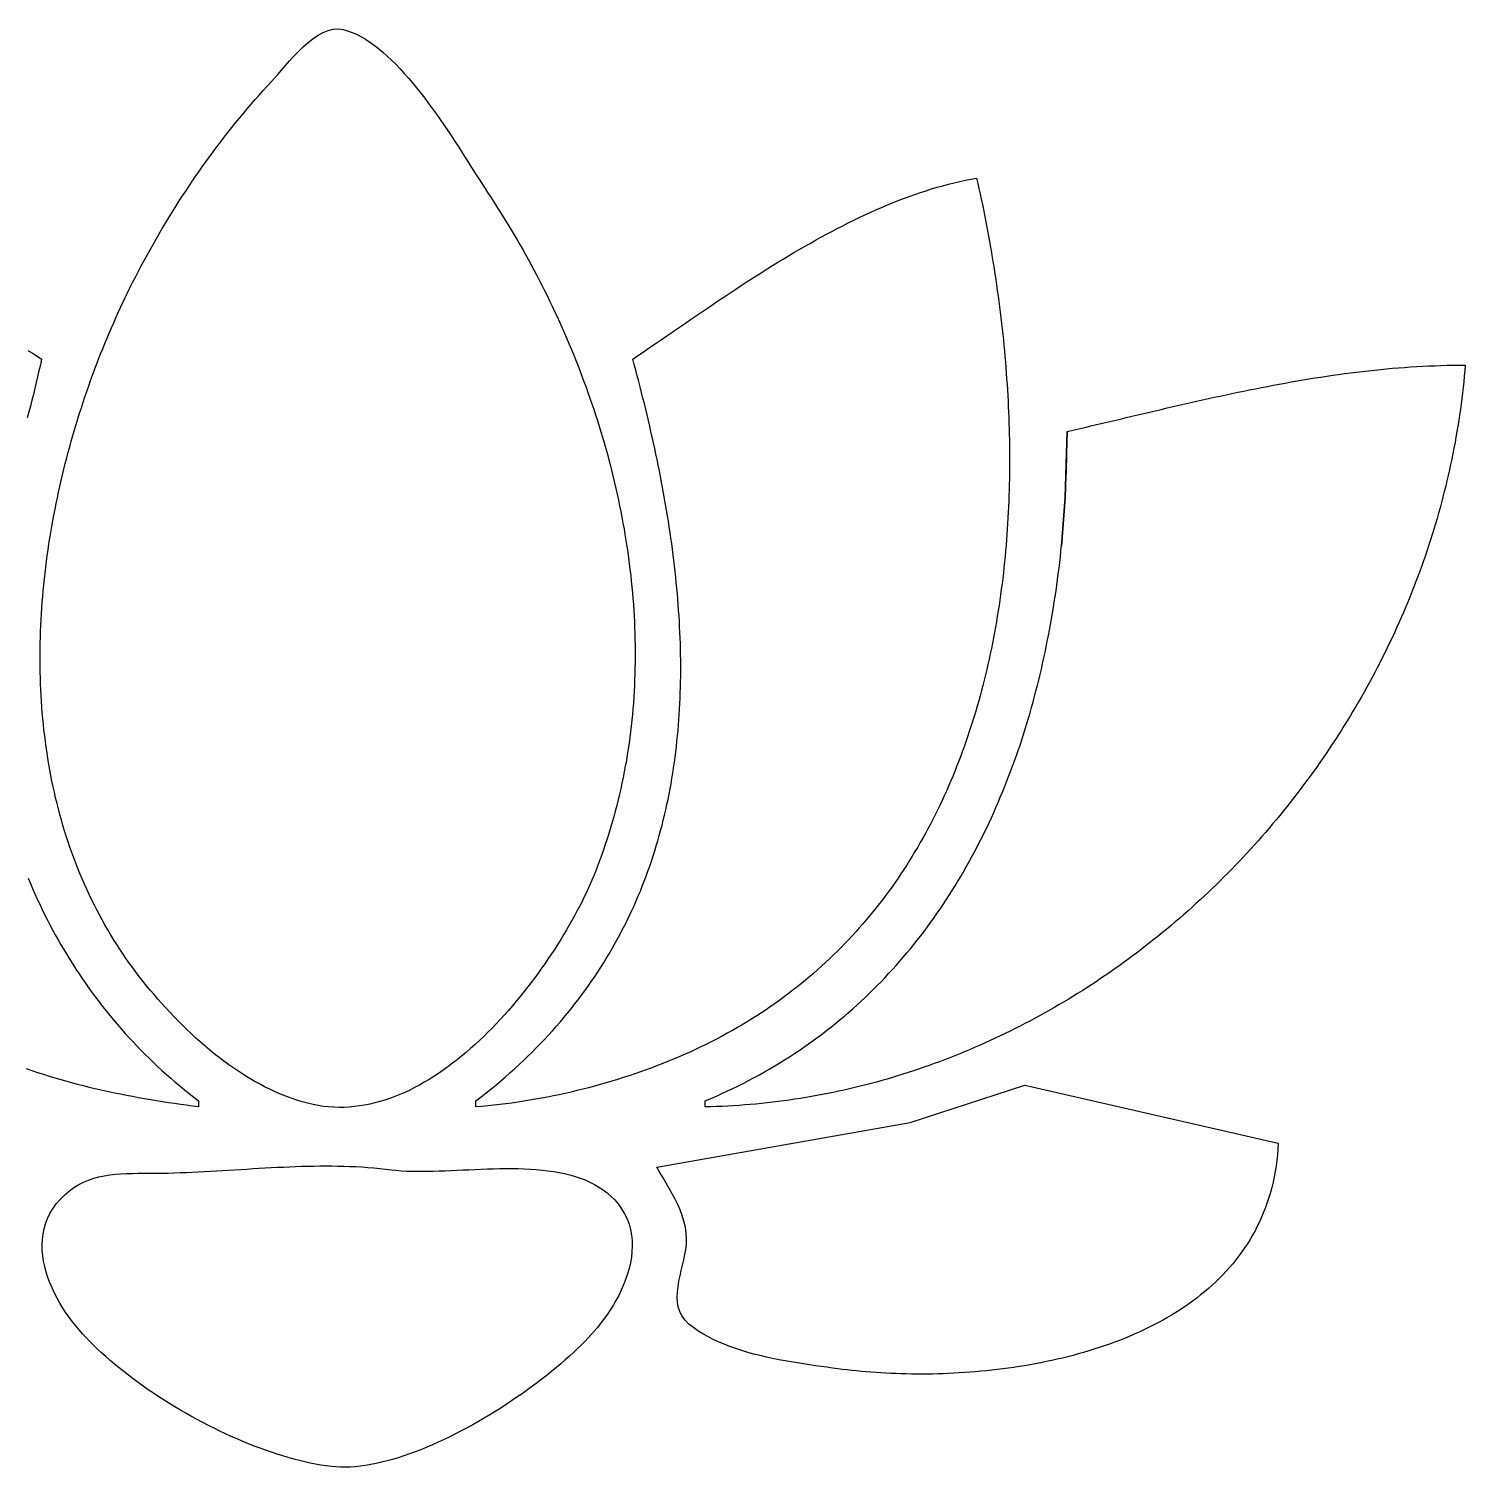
# Model space of a CAD drawing. Header units: millimetres. Extents: x 56222 to 3066687, y -650199 to -121287.
# Drawn here: x 140562.948 to 140567.196, y -185747.189 to -185742.934 of the extents above; entities that cross this region are included whole.
import ezdxf

# ---------------------------------------------------------------- set-up
doc = ezdxf.new("R2010")
doc.units = ezdxf.units.MM
doc.header["$MEASUREMENT"] = 0
doc.layers.add('$TD_AUDIT_GENERATED_(A0BDF17)', color=32, linetype='Continuous', lineweight=30)

msp = doc.modelspace()

# ---------------------------------------------------------------- linework, layer by layer
at = {"layer": '$TD_AUDIT_GENERATED_(A0BDF17)', "linetype": 'Continuous', "lineweight": 25, "ltscale": 2}
for points in [[(140563.6652, -185743.0901), (140563.6742, -185743.0801), (140563.6842, -185743.0686), (140563.695, -185743.056), (140563.7066, -185743.0426), (140563.7189, -185743.0287), (140563.7319, -185743.0147), (140563.7454, -185743.0007), (140563.7593, -185742.9873), (140563.7736, -185742.9747), (140563.7882, -185742.9631), (140563.8031, -185742.9531), (140563.818, -185742.9448), (140563.8331, -185742.9386), (140563.8481, -185742.9348), (140563.863, -185742.9337), (140563.8776, -185742.9357), (140563.8908, -185742.9395), (140563.9039, -185742.9443), (140563.917, -185742.9501), (140563.93, -185742.9568), (140563.9431, -185742.9645), (140563.9561, -185742.9729), (140563.9691, -185742.9822), (140563.982, -185742.9922), (140563.9949, -185743.0029), (140564.0077, -185743.0143), (140564.0204, -185743.0263), (140564.0331, -185743.0389), (140564.0457, -185743.052), (140564.0581, -185743.0656), (140564.0705, -185743.0796), (140564.0827, -185743.094), (140564.0948, -185743.1088), (140564.1068, -185743.1239), (140564.1186, -185743.1392), (140564.1303, -185743.1547), (140564.1418, -185743.1704), (140564.1531, -185743.1862), (140564.1643, -185743.2021), (140564.1753, -185743.218), (140564.1861, -185743.2339), (140564.1967, -185743.2497), (140564.2071, -185743.2654), (140564.2172, -185743.281), (140564.2271, -185743.2964), (140564.2368, -185743.3115), (140564.2463, -185743.3263), (140564.2554, -185743.3408), (140564.2644, -185743.3549), (140564.273, -185743.3686), (140564.2814, -185743.3819), (140564.2894, -185743.3946), (140564.2972, -185743.4067), (140564.3047, -185743.4182), (140564.3119, -185743.4291), (140564.321, -185743.4431), (140564.3302, -185743.4571), (140564.3392, -185743.4712), (140564.3482, -185743.4854), (140564.3571, -185743.4997), (140564.3659, -185743.5141), (140564.3746, -185743.5286), (140564.3833, -185743.5431), (140564.3918, -185743.5577), (140564.4003, -185743.5724), (140564.4087, -185743.5871), (140564.4171, -185743.602), (140564.4253, -185743.6169), (140564.4335, -185743.6319), (140564.4416, -185743.6469), (140564.4495, -185743.662), (140564.4574, -185743.6772), (140564.4653, -185743.6925), (140564.473, -185743.7078), (140564.4806, -185743.7232), (140564.4882, -185743.7386), (140564.4956, -185743.7542), (140564.503, -185743.7697), (140564.5102, -185743.7854), (140564.5174, -185743.8011), (140564.5245, -185743.8168), (140564.5315, -185743.8326), (140564.5384, -185743.8485), (140564.5451, -185743.8644), (140564.5518, -185743.8804), (140564.5584, -185743.8964), (140564.5649, -185743.9125), (140564.5713, -185743.9286), (140564.5776, -185743.9448), (140564.5837, -185743.9611), (140564.5898, -185743.9773), (140564.5958, -185743.9937), (140564.6016, -185744.01), (140564.6074, -185744.0264), (140564.6131, -185744.0429), (140564.6186, -185744.0594), (140564.624, -185744.0759), (140564.6293, -185744.0925), (140564.6345, -185744.1091), (140564.6396, -185744.1257), (140564.6446, -185744.1424), (140564.6495, -185744.1591), (140564.6542, -185744.1759), (140564.6589, -185744.1927), (140564.6634, -185744.2095), (140564.6678, -185744.2263), (140564.6721, -185744.2432), (140564.6762, -185744.2601), (140564.6803, -185744.277), (140564.6842, -185744.294), (140564.688, -185744.311), (140564.6917, -185744.328), (140564.6952, -185744.345), (140564.6987, -185744.362), (140564.702, -185744.3791), (140564.7051, -185744.3962), (140564.7082, -185744.4133), (140564.7111, -185744.4304), (140564.7139, -185744.4475), (140564.7165, -185744.4646), (140564.7191, -185744.4818), (140564.7215, -185744.499), (140564.7237, -185744.5161), (140564.7259, -185744.5333), (140564.7279, -185744.5505), (140564.7297, -185744.5677), (140564.7314, -185744.5849), (140564.733, -185744.6021), (140564.7345, -185744.6193), (140564.7358, -185744.6366), (140564.7369, -185744.6538), (140564.738, -185744.671), (140564.7388, -185744.6882), (140564.7396, -185744.7054), (140564.7402, -185744.7226), (140564.7406, -185744.7399), (140564.7409, -185744.7571), (140564.7411, -185744.7743), (140564.7411, -185744.7914), (140564.741, -185744.8086), (140564.7407, -185744.8258), (140564.7402, -185744.8429), (140564.7396, -185744.8601), (140564.7389, -185744.8772), (140564.738, -185744.8943), (140564.737, -185744.9114), (140564.7358, -185744.9285), (140564.7344, -185744.9456), (140564.7329, -185744.9626), (140564.7312, -185744.9797), (140564.7294, -185744.9967), (140564.7274, -185745.0136), (140564.7253, -185745.0306), (140564.723, -185745.0475), (140564.7205, -185745.0644), (140564.7179, -185745.0813), (140564.7151, -185745.0982), (140564.7121, -185745.115), (140564.709, -185745.1318), (140564.7057, -185745.1486), (140564.7022, -185745.1653), (140564.6986, -185745.182), (140564.6948, -185745.1986), (140564.6909, -185745.2152), (140564.6867, -185745.2318), (140564.6824, -185745.2484), (140564.6779, -185745.2649), (140564.6733, -185745.2813), (140564.6684, -185745.2978), (140564.6634, -185745.3141), (140564.6583, -185745.3305), (140564.6529, -185745.3468), (140564.6474, -185745.363), (140564.6417, -185745.3792), (140564.6358, -185745.3953), (140564.6297, -185745.4114), (140564.6234, -185745.4275), (140564.6185, -185745.4397), (140564.6133, -185745.4521), (140564.6078, -185745.4648), (140564.602, -185745.4776), (140564.5959, -185745.4906), (140564.5896, -185745.5038), (140564.583, -185745.5172), (140564.5761, -185745.5307), (140564.569, -185745.5443), (140564.5616, -185745.558), (140564.5539, -185745.5718), (140564.5461, -185745.5858), (140564.5379, -185745.5998), (140564.5296, -185745.6139), (140564.521, -185745.628), (140564.5121, -185745.6422), (140564.5031, -185745.6564), (140564.4938, -185745.6706), (140564.4843, -185745.6848), (140564.4746, -185745.699), (140564.4646, -185745.7132), (140564.4545, -185745.7274), (140564.4442, -185745.7415), (140564.4336, -185745.7555), (140564.4229, -185745.7695), (140564.412, -185745.7834), (140564.4009, -185745.7972), (140564.3896, -185745.8109), (140564.3781, -185745.8244), (140564.3665, -185745.8379), (140564.3547, -185745.8511), (140564.3427, -185745.8643), (140564.3305, -185745.8772), (140564.3182, -185745.89), (140564.3058, -185745.9025), (140564.2932, -185745.9149), (140564.2804, -185745.927), (140564.2675, -185745.9389), (140564.2545, -185745.9506), (140564.2413, -185745.962), (140564.228, -185745.9731), (140564.2146, -185745.9839), (140564.201, -185745.9944), (140564.1874, -185746.0046), (140564.1736, -185746.0145), (140564.1597, -185746.0241), (140564.1457, -185746.0333), (140564.1316, -185746.0421), (140564.1174, -185746.0506), (140564.1031, -185746.0586), (140564.0887, -185746.0663), (140564.0743, -185746.0736), (140564.0597, -185746.0804), (140564.0451, -185746.0868), (140564.0304, -185746.0928), (140564.0156, -185746.0983), (140564.0008, -185746.1033), (140563.9859, -185746.1078), (140563.971, -185746.1118), (140563.9559, -185746.1153), (140563.9409, -185746.1183), (140563.9258, -185746.1207), (140563.9106, -185746.1226), (140563.8955, -185746.124), (140563.8802, -185746.1247), (140563.865, -185746.1249), (140563.8497, -185746.1244), (140563.8344, -185746.1234), (140563.8191, -185746.1217), (140563.8038, -185746.1194), (140563.7885, -185746.1164), (140563.7723, -185746.1126), (140563.7561, -185746.1082), (140563.74, -185746.1034), (140563.7239, -185746.0979), (140563.708, -185746.092), (140563.6921, -185746.0856), (140563.6763, -185746.0788), (140563.6607, -185746.0714), (140563.6451, -185746.0637), (140563.6296, -185746.0555), (140563.6142, -185746.0469), (140563.599, -185746.038), (140563.5839, -185746.0286), (140563.5689, -185746.019), (140563.5541, -185746.0089), (140563.5394, -185745.9986), (140563.5249, -185745.988), (140563.5105, -185745.9771), (140563.4963, -185745.9659), (140563.4822, -185745.9545), (140563.4683, -185745.9428), (140563.4547, -185745.9309), (140563.4412, -185745.9189), (140563.4279, -185745.9066), (140563.4148, -185745.8942), (140563.4019, -185745.8817), (140563.3892, -185745.869), (140563.3767, -185745.8562), (140563.3645, -185745.8433), (140563.3525, -185745.8303), (140563.3407, -185745.8173), (140563.3292, -185745.8042), (140563.318, -185745.7911), (140563.3069, -185745.778), (140563.2962, -185745.7649), (140563.2857, -185745.7519), (140563.2755, -185745.7388), (140563.2656, -185745.7259), (140563.256, -185745.713), (140563.2459, -185745.6991), (140563.236, -185745.6851), (140563.2264, -185745.6711), (140563.2169, -185745.6569), (140563.2076, -185745.6426), (140563.1986, -185745.6282), (140563.1897, -185745.6138), (140563.1811, -185745.5992), (140563.1726, -185745.5846), (140563.1644, -185745.5698), (140563.1563, -185745.555), (140563.1485, -185745.54), (140563.1408, -185745.525), (140563.1334, -185745.5099), (140563.1261, -185745.4947), (140563.119, -185745.4795), (140563.1121, -185745.4641), (140563.1054, -185745.4487), (140563.0989, -185745.4332), (140563.0926, -185745.4176), (140563.0865, -185745.402), (140563.0805, -185745.3863), (140563.0748, -185745.3705), (140563.0692, -185745.3546), (140563.0638, -185745.3387), (140563.0586, -185745.3227), (140563.0536, -185745.3066), (140563.0487, -185745.2905), (140563.044, -185745.2743), (140563.0395, -185745.2581), (140563.0352, -185745.2418), (140563.0311, -185745.2254), (140563.0271, -185745.209), (140563.0233, -185745.1925), (140563.0197, -185745.176), (140563.0162, -185745.1595), (140563.0129, -185745.1429), (140563.0098, -185745.1262), (140563.0069, -185745.1095), (140563.0041, -185745.0928), (140563.0015, -185745.076), (140562.999, -185745.0592), (140562.9967, -185745.0423), (140562.9946, -185745.0254), (140562.9926, -185745.0085), (140562.9908, -185744.9915), (140562.9891, -185744.9745), (140562.9876, -185744.9575), (140562.9863, -185744.9404), (140562.9851, -185744.9233), (140562.984, -185744.9062), (140562.9832, -185744.8891), (140562.9824, -185744.8719), (140562.9818, -185744.8548), (140562.9814, -185744.8376), (140562.9811, -185744.8204), (140562.981, -185744.8031), (140562.981, -185744.7859), (140562.9811, -185744.7686), (140562.9814, -185744.7514), (140562.9819, -185744.7341), (140562.9824, -185744.7168), (140562.9832, -185744.6996), (140562.984, -185744.6823), (140562.985, -185744.665), (140562.9861, -185744.6477), (140562.9874, -185744.6304), (140562.9888, -185744.6131), (140562.9903, -185744.5959), (140562.992, -185744.5786), (140562.9938, -185744.5613), (140562.9957, -185744.5441), (140562.9978, -185744.5268), (140563, -185744.5096), (140563.0023, -185744.4924), (140563.0047, -185744.4752), (140563.0073, -185744.458), (140563.0099, -185744.4408), (140563.0127, -185744.4237), (140563.0157, -185744.4066), (140563.0187, -185744.3895), (140563.0219, -185744.3724), (140563.0252, -185744.3553), (140563.0286, -185744.3383), (140563.0321, -185744.3213), (140563.0357, -185744.3044), (140563.0394, -185744.2875), (140563.0433, -185744.2706), (140563.0473, -185744.2537), (140563.0513, -185744.2369), (140563.0555, -185744.2202), (140563.0598, -185744.2034), (140563.0642, -185744.1868), (140563.0687, -185744.1701), (140563.0733, -185744.1535), (140563.078, -185744.137), (140563.0828, -185744.1205), (140563.0877, -185744.104), (140563.0928, -185744.0877), (140563.0979, -185744.0713), (140563.1031, -185744.0551), (140563.1084, -185744.0388), (140563.1138, -185744.0227), (140563.1193, -185744.0066), (140563.1248, -185743.9905), (140563.1305, -185743.9746), (140563.1363, -185743.9587), (140563.1422, -185743.9428), (140563.1481, -185743.9271), (140563.1541, -185743.9114), (140563.1602, -185743.8958), (140563.1665, -185743.8802), (140563.1727, -185743.8648), (140563.1791, -185743.8494), (140563.1856, -185743.834), (140563.1921, -185743.8188), (140563.1987, -185743.8037), (140563.2054, -185743.7886), (140563.2122, -185743.7736), (140563.219, -185743.7587), (140563.2259, -185743.7439), (140563.2329, -185743.7292), (140563.24, -185743.7146), (140563.2479, -185743.6986), (140563.2558, -185743.6826), (140563.264, -185743.6667), (140563.2722, -185743.6508), (140563.2805, -185743.6349), (140563.289, -185743.619), (140563.2976, -185743.6032), (140563.3063, -185743.5874), (140563.3152, -185743.5717), (140563.3241, -185743.556), (140563.3332, -185743.5404), (140563.3423, -185743.5248), (140563.3516, -185743.5092), (140563.361, -185743.4937), (140563.3705, -185743.4782), (140563.3801, -185743.4629), (140563.3899, -185743.4475), (140563.3997, -185743.4323), (140563.4097, -185743.417), (140563.4197, -185743.4019), (140563.4298, -185743.3868), (140563.4401, -185743.3718), (140563.4505, -185743.3569), (140563.4609, -185743.342), (140563.4715, -185743.3273), (140563.4821, -185743.3126), (140563.4929, -185743.2979), (140563.5037, -185743.2834), (140563.5147, -185743.269), (140563.5257, -185743.2546), (140563.5368, -185743.2403), (140563.5481, -185743.2262), (140563.5594, -185743.2121), (140563.5708, -185743.1981), (140563.5823, -185743.1842), (140563.5939, -185743.1705), (140563.6056, -185743.1568), (140563.6173, -185743.1432), (140563.6292, -185743.1298), (140563.6411, -185743.1164), (140563.6531, -185743.1032)], [(140565.7547, -185743.391), (140565.7581, -185743.4065), (140565.7615, -185743.422), (140565.7648, -185743.4376), (140565.7681, -185743.4532), (140565.7713, -185743.4688), (140565.7745, -185743.4845), (140565.7776, -185743.5002), (140565.7806, -185743.516), (140565.7836, -185743.5318), (140565.7865, -185743.5476), (140565.7894, -185743.5635), (140565.7922, -185743.5794), (140565.795, -185743.5953), (140565.7976, -185743.6113), (140565.8003, -185743.6273), (140565.8028, -185743.6433), (140565.8053, -185743.6594), (140565.8078, -185743.6755), (140565.8101, -185743.6916), (140565.8124, -185743.7078), (140565.8147, -185743.7239), (140565.8169, -185743.7401), (140565.819, -185743.7564), (140565.821, -185743.7726), (140565.823, -185743.7889), (140565.8249, -185743.8052), (140565.8267, -185743.8215), (140565.8285, -185743.8378), (140565.8302, -185743.8541), (140565.8318, -185743.8705), (140565.8333, -185743.8869), (140565.8348, -185743.9033), (140565.8362, -185743.9197), (140565.8376, -185743.9361), (140565.8388, -185743.9525), (140565.84, -185743.9689), (140565.8411, -185743.9854), (140565.8422, -185744.0019), (140565.8431, -185744.0183), (140565.844, -185744.0348), (140565.8448, -185744.0513), (140565.8455, -185744.0678), (140565.8462, -185744.0842), (140565.8468, -185744.1007), (140565.8473, -185744.1172), (140565.8477, -185744.1337), (140565.848, -185744.1502), (140565.8482, -185744.1667), (140565.8484, -185744.1832), (140565.8485, -185744.1997), (140565.8485, -185744.2162), (140565.8484, -185744.2326), (140565.8482, -185744.2491), (140565.848, -185744.2656), (140565.8477, -185744.282), (140565.8472, -185744.2985), (140565.8467, -185744.3149), (140565.8461, -185744.3313), (140565.8454, -185744.3478), (140565.8447, -185744.3642), (140565.8438, -185744.3805), (140565.8429, -185744.3969), (140565.8418, -185744.4133), (140565.8407, -185744.4296), (140565.8395, -185744.4459), (140565.8381, -185744.4622), (140565.8367, -185744.4785), (140565.8352, -185744.4948), (140565.8336, -185744.511), (140565.8319, -185744.5272), (140565.8302, -185744.5434), (140565.8283, -185744.5596), (140565.8263, -185744.5757), (140565.8242, -185744.5919), (140565.8221, -185744.608), (140565.8198, -185744.624), (140565.8174, -185744.64), (140565.815, -185744.656), (140565.8124, -185744.672), (140565.8097, -185744.6879), (140565.807, -185744.7038), (140565.8041, -185744.7197), (140565.8011, -185744.7355), (140565.7981, -185744.7513), (140565.7949, -185744.7671), (140565.7916, -185744.7828), (140565.7882, -185744.7985), (140565.7848, -185744.8141), (140565.7812, -185744.8297), (140565.7775, -185744.8452), (140565.7737, -185744.8608), (140565.7697, -185744.8762), (140565.7657, -185744.8916), (140565.7616, -185744.907), (140565.7574, -185744.9223), (140565.753, -185744.9376), (140565.7486, -185744.9528), (140565.744, -185744.968), (140565.7393, -185744.9831), (140565.7345, -185744.9982), (140565.7296, -185745.0132), (140565.7246, -185745.0282), (140565.7195, -185745.0431), (140565.7142, -185745.0579), (140565.7089, -185745.0727), (140565.7034, -185745.0874), (140565.6978, -185745.1021), (140565.6921, -185745.1167), (140565.6863, -185745.1313), (140565.6804, -185745.1458), (140565.6743, -185745.1602), (140565.6681, -185745.1745), (140565.6618, -185745.1888), (140565.6554, -185745.2031), (140565.6489, -185745.2172), (140565.6422, -185745.2313), (140565.6354, -185745.2453), (140565.6285, -185745.2593), (140565.6215, -185745.2732), (140565.6144, -185745.287), (140565.6071, -185745.3007), (140565.5997, -185745.3144), (140565.5922, -185745.3279), (140565.5845, -185745.3414), (140565.5768, -185745.3549), (140565.5688, -185745.3682), (140565.5608, -185745.3815), (140565.5527, -185745.3947), (140565.5444, -185745.4078), (140565.536, -185745.4208), (140565.5274, -185745.4338), (140565.5187, -185745.4466), (140565.5099, -185745.4594), (140565.501, -185745.4721), (140565.4919, -185745.4847), (140565.4827, -185745.4972), (140565.4734, -185745.5096), (140565.4639, -185745.5219), (140565.4543, -185745.5342), (140565.4446, -185745.5463), (140565.4347, -185745.5584), (140565.4247, -185745.5703), (140565.4145, -185745.5822), (140565.4042, -185745.594), (140565.3938, -185745.6056), (140565.3832, -185745.6172), (140565.3725, -185745.6287), (140565.3617, -185745.6401), (140565.3507, -185745.6513), (140565.3396, -185745.6625), (140565.3283, -185745.6736), (140565.3169, -185745.6845), (140565.3053, -185745.6954), (140565.2936, -185745.7061), (140565.2818, -185745.7168), (140565.2698, -185745.7273), (140565.2577, -185745.7377), (140565.2454, -185745.7481), (140565.233, -185745.7583), (140565.2204, -185745.7684), (140565.2077, -185745.7783), (140565.1948, -185745.7882), (140565.1818, -185745.798), (140565.1687, -185745.8076), (140565.1553, -185745.8171), (140565.1419, -185745.8265), (140565.1283, -185745.8358), (140565.1145, -185745.8449), (140565.1006, -185745.854), (140565.0865, -185745.8629), (140565.0723, -185745.8717), (140565.0579, -185745.8803), (140565.0434, -185745.8889), (140565.0287, -185745.8973), (140565.0138, -185745.9056), (140564.9988, -185745.9138), (140564.9837, -185745.9218), (140564.9684, -185745.9297), (140564.9529, -185745.9375), (140564.9373, -185745.9451), (140564.9215, -185745.9526), (140564.9055, -185745.96), (140564.8894, -185745.9672), (140564.8731, -185745.9743), (140564.8567, -185745.9813), (140564.8401, -185745.9881), (140564.8233, -185745.9948), (140564.8068, -185746.0012), (140564.7902, -185746.0075), (140564.7735, -185746.0136), (140564.7568, -185746.0196), (140564.7399, -185746.0254), (140564.7231, -185746.0311), (140564.7062, -185746.0366), (140564.6892, -185746.042), (140564.6721, -185746.0472), (140564.655, -185746.0523), (140564.6379, -185746.0572), (140564.6207, -185746.0619), (140564.6035, -185746.0665), (140564.5862, -185746.071), (140564.5689, -185746.0753), (140564.5515, -185746.0794), (140564.5341, -185746.0834), (140564.5167, -185746.0872), (140564.4992, -185746.0909), (140564.4817, -185746.0944), (140564.4642, -185746.0977), (140564.4467, -185746.1009), (140564.4291, -185746.1039), (140564.4115, -185746.1067), (140564.3939, -185746.1094), (140564.3763, -185746.1119), (140564.3586, -185746.1142), (140564.341, -185746.1164), (140564.3233, -185746.1184), (140564.3056, -185746.1202), (140564.2879, -185746.1219), (140564.2702, -185746.1233), (140564.2702, -185746.1055), (140564.2853, -185746.0939), (140564.3001, -185746.0822), (140564.3147, -185746.0705), (140564.3291, -185746.0587), (140564.3432, -185746.0468), (140564.3572, -185746.0348), (140564.3709, -185746.0227), (140564.3844, -185746.0106), (140564.3977, -185745.9984), (140564.4108, -185745.9861), (140564.4237, -185745.9737), (140564.4363, -185745.9613), (140564.4488, -185745.9488), (140564.4611, -185745.9362), (140564.4731, -185745.9236), (140564.4849, -185745.9108), (140564.4966, -185745.898), (140564.508, -185745.8852), (140564.5192, -185745.8722), (140564.5302, -185745.8592), (140564.5411, -185745.8462), (140564.5517, -185745.833), (140564.5621, -185745.8198), (140564.5723, -185745.8066), (140564.5824, -185745.7932), (140564.5922, -185745.7798), (140564.6019, -185745.7664), (140564.6113, -185745.7528), (140564.6206, -185745.7392), (140564.6297, -185745.7256), (140564.6386, -185745.7119), (140564.6473, -185745.6981), (140564.6558, -185745.6843), (140564.6642, -185745.6704), (140564.6723, -185745.6564), (140564.6803, -185745.6424), (140564.6881, -185745.6284), (140564.6957, -185745.6142), (140564.7032, -185745.6), (140564.7104, -185745.5858), (140564.7175, -185745.5715), (140564.7244, -185745.5572), (140564.7312, -185745.5428), (140564.7378, -185745.5283), (140564.7442, -185745.5138), (140564.7504, -185745.4993), (140564.7565, -185745.4847), (140564.7624, -185745.47), (140564.7681, -185745.4553), (140564.7737, -185745.4405), (140564.7791, -185745.4257), (140564.7843, -185745.4109), (140564.7894, -185745.396), (140564.7943, -185745.381), (140564.7991, -185745.366), (140564.8037, -185745.351), (140564.8082, -185745.3359), (140564.8125, -185745.3208), (140564.8166, -185745.3056), (140564.8206, -185745.2904), (140564.8245, -185745.2752), (140564.8282, -185745.2599), (140564.8317, -185745.2445), (140564.8351, -185745.2292), (140564.8384, -185745.2137), (140564.8415, -185745.1983), (140564.8444, -185745.1828), (140564.8473, -185745.1673), (140564.8499, -185745.1517), (140564.8525, -185745.1361), (140564.8549, -185745.1205), (140564.8572, -185745.1048), (140564.8593, -185745.0891), (140564.8613, -185745.0734), (140564.8631, -185745.0576), (140564.8649, -185745.0418), (140564.8665, -185745.0259), (140564.8679, -185745.0101), (140564.8693, -185744.9942), (140564.8705, -185744.9783), (140564.8716, -185744.9623), (140564.8725, -185744.9463), (140564.8734, -185744.9303), (140564.8741, -185744.9143), (140564.8747, -185744.8982), (140564.8752, -185744.8821), (140564.8755, -185744.866), (140564.8758, -185744.8499), (140564.8759, -185744.8337), (140564.8759, -185744.8175), (140564.8758, -185744.8013), (140564.8755, -185744.7851), (140564.8752, -185744.7688), (140564.8748, -185744.7526), (140564.8742, -185744.7363), (140564.8735, -185744.72), (140564.8728, -185744.7036), (140564.8719, -185744.6873), (140564.8709, -185744.6709), (140564.8698, -185744.6545), (140564.8687, -185744.6381), (140564.8674, -185744.6217), (140564.866, -185744.6053), (140564.8645, -185744.5889), (140564.8629, -185744.5724), (140564.8613, -185744.556), (140564.8595, -185744.5395), (140564.8576, -185744.523), (140564.8557, -185744.5065), (140564.8536, -185744.49), (140564.8515, -185744.4735), (140564.8493, -185744.4569), (140564.8469, -185744.4404), (140564.8445, -185744.4239), (140564.8421, -185744.4073), (140564.8395, -185744.3907), (140564.8368, -185744.3742), (140564.8341, -185744.3576), (140564.8313, -185744.341), (140564.8284, -185744.3245), (140564.8254, -185744.3079), (140564.8224, -185744.2913), (140564.8193, -185744.2747), (140564.8161, -185744.2582), (140564.8128, -185744.2416), (140564.8095, -185744.225), (140564.8061, -185744.2084), (140564.8026, -185744.1918), (140564.7991, -185744.1753), (140564.7955, -185744.1587), (140564.7918, -185744.1421), (140564.788, -185744.1255), (140564.7842, -185744.109), (140564.7804, -185744.0924), (140564.7764, -185744.0759), (140564.7725, -185744.0593), (140564.7684, -185744.0428), (140564.7643, -185744.0263), (140564.7602, -185744.0098), (140564.756, -185743.9932), (140564.7517, -185743.9768), (140564.7474, -185743.9603), (140564.743, -185743.9438), (140564.7386, -185743.9273), (140564.7341, -185743.9109), (140564.7479, -185743.9016), (140564.7617, -185743.8922), (140564.7756, -185743.8827), (140564.7896, -185743.8732), (140564.8037, -185743.8635), (140564.8179, -185743.8538), (140564.8321, -185743.844), (140564.8464, -185743.8342), (140564.8608, -185743.8243), (140564.8753, -185743.8143), (140564.8899, -185743.8044), (140564.9045, -185743.7943), (140564.9192, -185743.7843), (140564.934, -185743.7742), (140564.9489, -185743.7641), (140564.9638, -185743.754), (140564.9788, -185743.7439), (140564.9938, -185743.7338), (140565.0089, -185743.7238), (140565.0241, -185743.7137), (140565.0393, -185743.7036), (140565.0546, -185743.6936), (140565.07, -185743.6836), (140565.0854, -185743.6736), (140565.1009, -185743.6637), (140565.1164, -185743.6539), (140565.132, -185743.6441), (140565.1477, -185743.6343), (140565.1633, -185743.6247), (140565.1791, -185743.6151), (140565.1949, -185743.6056), (140565.2107, -185743.5961), (140565.2266, -185743.5868), (140565.2425, -185743.5776), (140565.2585, -185743.5685), (140565.2745, -185743.5595), (140565.2906, -185743.5506), (140565.3067, -185743.5418), (140565.3228, -185743.5332), (140565.339, -185743.5247), (140565.3552, -185743.5164), (140565.3714, -185743.5082), (140565.3877, -185743.5001), (140565.404, -185743.4923), (140565.4203, -185743.4846), (140565.4367, -185743.477), (140565.453, -185743.4697), (140565.4695, -185743.4625), (140565.4859, -185743.4556), (140565.5024, -185743.4488), (140565.5188, -185743.4422), (140565.5353, -185743.4359), (140565.5519, -185743.4298), (140565.5684, -185743.4239), (140565.585, -185743.4182), (140565.6015, -185743.4128), (140565.6181, -185743.4076), (140565.6347, -185743.4027), (140565.6513, -185743.398), (140565.668, -185743.3936), (140565.6846, -185743.3894), (140565.7012, -185743.3855), (140565.7179, -185743.3819), (140565.7345, -185743.3786), (140565.7512, -185743.3756)], [(140567.1935, -185743.9617), (140567.1919, -185743.9782), (140567.1902, -185743.9947), (140567.1883, -185744.0111), (140567.1863, -185744.0276), (140567.1842, -185744.044), (140567.182, -185744.0603), (140567.1796, -185744.0767), (140567.1772, -185744.093), (140567.1746, -185744.1093), (140567.1719, -185744.1256), (140567.1691, -185744.1419), (140567.1662, -185744.1581), (140567.1631, -185744.1743), (140567.1599, -185744.1905), (140567.1567, -185744.2067), (140567.1533, -185744.2228), (140567.1498, -185744.2389), (140567.1461, -185744.2549), (140567.1424, -185744.271), (140567.1386, -185744.287), (140567.1346, -185744.303), (140567.1305, -185744.3189), (140567.1263, -185744.3348), (140567.122, -185744.3507), (140567.1176, -185744.3666), (140567.1131, -185744.3824), (140567.1085, -185744.3981), (140567.1038, -185744.4139), (140567.0989, -185744.4296), (140567.094, -185744.4453), (140567.0889, -185744.4609), (140567.0837, -185744.4765), (140567.0785, -185744.4921), (140567.0731, -185744.5076), (140567.0676, -185744.5231), (140567.062, -185744.5385), (140567.0563, -185744.554), (140567.0505, -185744.5693), (140567.0446, -185744.5847), (140567.0386, -185744.5999), (140567.0325, -185744.6152), (140567.0262, -185744.6304), (140567.0199, -185744.6455), (140567.0135, -185744.6607), (140567.007, -185744.6757), (140567.0004, -185744.6908), (140566.9936, -185744.7057), (140566.9868, -185744.7207), (140566.9799, -185744.7356), (140566.9729, -185744.7504), (140566.9657, -185744.7652), (140566.9585, -185744.7799), (140566.9512, -185744.7946), (140566.9438, -185744.8093), (140566.9363, -185744.8239), (140566.9287, -185744.8384), (140566.921, -185744.8529), (140566.9132, -185744.8673), (140566.9053, -185744.8817), (140566.8973, -185744.8961), (140566.8892, -185744.9104), (140566.881, -185744.9246), (140566.8728, -185744.9388), (140566.8644, -185744.9529), (140566.856, -185744.967), (140566.8474, -185744.981), (140566.8388, -185744.9949), (140566.8301, -185745.0088), (140566.8212, -185745.0226), (140566.8123, -185745.0364), (140566.8033, -185745.0501), (140566.7943, -185745.0638), (140566.7851, -185745.0774), (140566.7758, -185745.0909), (140566.7665, -185745.1044), (140566.757, -185745.1178), (140566.7475, -185745.1312), (140566.7379, -185745.1445), (140566.7282, -185745.1577), (140566.7184, -185745.1709), (140566.7086, -185745.184), (140566.6986, -185745.197), (140566.6886, -185745.21), (140566.6785, -185745.2229), (140566.6683, -185745.2357), (140566.658, -185745.2485), (140566.6477, -185745.2612), (140566.6372, -185745.2738), (140566.6267, -185745.2863), (140566.6161, -185745.2988), (140566.6054, -185745.3113), (140566.5947, -185745.3236), (140566.5838, -185745.3359), (140566.5729, -185745.3481), (140566.5619, -185745.3602), (140566.5508, -185745.3723), (140566.5397, -185745.3843), (140566.5284, -185745.3962), (140566.5171, -185745.408), (140566.5058, -185745.4198), (140566.4943, -185745.4315), (140566.4828, -185745.4431), (140566.4712, -185745.4546), (140566.4595, -185745.4661), (140566.4477, -185745.4774), (140566.4359, -185745.4887), (140566.424, -185745.4999), (140566.412, -185745.5111), (140566.4, -185745.5221), (140566.3879, -185745.5331), (140566.3757, -185745.544), (140566.3635, -185745.5548), (140566.3511, -185745.5655), (140566.3387, -185745.5762), (140566.3263, -185745.5868), (140566.3138, -185745.5972), (140566.3012, -185745.6076), (140566.2885, -185745.6179), (140566.2758, -185745.6282), (140566.263, -185745.6383), (140566.2501, -185745.6483), (140566.2372, -185745.6583), (140566.2242, -185745.6682), (140566.2111, -185745.6779), (140566.198, -185745.6876), (140566.1848, -185745.6972), (140566.1716, -185745.7067), (140566.1582, -185745.7162), (140566.1449, -185745.7255), (140566.1314, -185745.7347), (140566.1179, -185745.7439), (140566.1044, -185745.7529), (140566.0908, -185745.7619), (140566.0771, -185745.7707), (140566.0633, -185745.7795), (140566.0495, -185745.7881), (140566.0357, -185745.7967), (140566.0218, -185745.8052), (140566.0078, -185745.8136), (140565.9938, -185745.8218), (140565.9797, -185745.83), (140565.9656, -185745.8381), (140565.9514, -185745.8461), (140565.9371, -185745.854), (140565.9228, -185745.8617), (140565.9084, -185745.8694), (140565.894, -185745.877), (140565.8796, -185745.8845), (140565.865, -185745.8918), (140565.8505, -185745.8991), (140565.8358, -185745.9063), (140565.8212, -185745.9133), (140565.8064, -185745.9203), (140565.7917, -185745.9271), (140565.7768, -185745.9339), (140565.7619, -185745.9405), (140565.747, -185745.947), (140565.732, -185745.9534), (140565.717, -185745.9597), (140565.7019, -185745.9659), (140565.6868, -185745.972), (140565.6717, -185745.978), (140565.6564, -185745.9839), (140565.6412, -185745.9896), (140565.6259, -185745.9953), (140565.6105, -185746.0008), (140565.5951, -185746.0062), (140565.5797, -185746.0115), (140565.5642, -185746.0167), (140565.5487, -185746.0218), (140565.5331, -185746.0267), (140565.5175, -185746.0316), (140565.5019, -185746.0363), (140565.4862, -185746.0409), (140565.4704, -185746.0454), (140565.4547, -185746.0498), (140565.4389, -185746.054), (140565.423, -185746.0581), (140565.4071, -185746.0621), (140565.3912, -185746.066), (140565.3752, -185746.0698), (140565.3592, -185746.0735), (140565.3432, -185746.077), (140565.3271, -185746.0804), (140565.311, -185746.0837), (140565.2948, -185746.0868), (140565.2786, -185746.0898), (140565.2624, -185746.0927), (140565.2462, -185746.0955), (140565.2299, -185746.0982), (140565.2135, -185746.1007), (140565.1972, -185746.1031), (140565.1808, -185746.1054), (140565.1644, -185746.1075), (140565.1479, -185746.1095), (140565.1315, -185746.1114), (140565.1149, -185746.1131), (140565.0984, -185746.1148), (140565.0818, -185746.1162), (140565.0652, -185746.1176), (140565.0486, -185746.1188), (140565.0319, -185746.1199), (140565.0153, -185746.1209), (140564.9985, -185746.1217), (140564.9818, -185746.1224), (140564.965, -185746.1229), (140564.9482, -185746.1233), (140564.9482, -185746.1055), (140564.965, -185746.0984), (140564.9816, -185746.0912), (140564.998, -185746.0838), (140565.0143, -185746.0763), (140565.0305, -185746.0686), (140565.0464, -185746.0608), (140565.0623, -185746.0528), (140565.078, -185746.0447), (140565.0935, -185746.0365), (140565.1088, -185746.0281), (140565.1241, -185746.0196), (140565.1391, -185746.0109), (140565.154, -185746.0021), (140565.1688, -185745.9932), (140565.1834, -185745.9841), (140565.1979, -185745.9749), (140565.2122, -185745.9656), (140565.2264, -185745.9561), (140565.2404, -185745.9465), (140565.2543, -185745.9368), (140565.268, -185745.9269), (140565.2816, -185745.917), (140565.2951, -185745.9069), (140565.3084, -185745.8967), (140565.3215, -185745.8863), (140565.3346, -185745.8758), (140565.3474, -185745.8652), (140565.3602, -185745.8545), (140565.3727, -185745.8437), (140565.3852, -185745.8328), (140565.3975, -185745.8217), (140565.4097, -185745.8105), (140565.4217, -185745.7993), (140565.4336, -185745.7879), (140565.4453, -185745.7763), (140565.4569, -185745.7647), (140565.4684, -185745.753), (140565.4798, -185745.7412), (140565.491, -185745.7292), (140565.502, -185745.7172), (140565.513, -185745.705), (140565.5238, -185745.6927), (140565.5344, -185745.6804), (140565.545, -185745.6679), (140565.5554, -185745.6554), (140565.5656, -185745.6427), (140565.5758, -185745.6299), (140565.5858, -185745.6171), (140565.5956, -185745.6041), (140565.6054, -185745.5911), (140565.615, -185745.578), (140565.6245, -185745.5647), (140565.6338, -185745.5514), (140565.6431, -185745.538), (140565.6522, -185745.5245), (140565.6611, -185745.5109), (140565.67, -185745.4973), (140565.6787, -185745.4835), (140565.6873, -185745.4697), (140565.6958, -185745.4557), (140565.7041, -185745.4417), (140565.7124, -185745.4276), (140565.7205, -185745.4135), (140565.7284, -185745.3992), (140565.7363, -185745.3849), (140565.744, -185745.3705), (140565.7516, -185745.3561), (140565.7591, -185745.3415), (140565.7665, -185745.3269), (140565.7738, -185745.3122), (140565.7809, -185745.2975), (140565.7879, -185745.2826), (140565.7948, -185745.2677), (140565.8016, -185745.2528), (140565.8083, -185745.2378), (140565.8149, -185745.2227), (140565.8213, -185745.2075), (140565.8276, -185745.1923), (140565.8338, -185745.177), (140565.8399, -185745.1617), (140565.8459, -185745.1463), (140565.8518, -185745.1308), (140565.8575, -185745.1153), (140565.8632, -185745.0998), (140565.8687, -185745.0842), (140565.8741, -185745.0685), (140565.8795, -185745.0528), (140565.8847, -185745.037), (140565.8898, -185745.0212), (140565.8948, -185745.0053), (140565.8996, -185744.9894), (140565.9044, -185744.9734), (140565.9091, -185744.9574), (140565.9136, -185744.9414), (140565.9181, -185744.9253), (140565.9225, -185744.9091), (140565.9267, -185744.8929), (140565.9309, -185744.8767), (140565.9349, -185744.8605), (140565.9388, -185744.8442), (140565.9427, -185744.8279), (140565.9464, -185744.8115), (140565.95, -185744.7951), (140565.9536, -185744.7787), (140565.957, -185744.7622), (140565.9603, -185744.7457), (140565.9636, -185744.7292), (140565.9667, -185744.7127), (140565.9697, -185744.6961), (140565.9727, -185744.6795), (140565.9755, -185744.6629), (140565.9783, -185744.6462), (140565.9809, -185744.6296), (140565.9835, -185744.6129), (140565.986, -185744.5962), (140565.9883, -185744.5794), (140565.9906, -185744.5627), (140565.9928, -185744.5459), (140565.9949, -185744.5292), (140565.9969, -185744.5124), (140565.9988, -185744.4956), (140566.0006, -185744.4788), (140566.0023, -185744.4619), (140566.004, -185744.4451), (140566.0055, -185744.4283), (140566.007, -185744.4114), (140566.0084, -185744.3945), (140566.0096, -185744.3777), (140566.0108, -185744.3608), (140566.0119, -185744.344), (140566.013, -185744.3271), (140566.0139, -185744.3102), (140566.0148, -185744.2934), (140566.0155, -185744.2765), (140566.0162, -185744.2596), (140566.0168, -185744.2428), (140566.0174, -185744.2259), (140566.0178, -185744.2091), (140566.0182, -185744.1922), (140566.0184, -185744.1754), (140566.0186, -185744.1586), (140566.0188, -185744.1418), (140566.0188, -185744.125), (140566.0133, -185744.3209), (140566.0021, -185744.4641), (140566.0021, -185744.4641), (140566.0133, -185744.3209), (140566.0133, -185744.3209), (140566.0188, -185744.125), (140566.0362, -185744.121), (140566.0537, -185744.1169), (140566.0711, -185744.1129), (140566.0886, -185744.1088), (140566.106, -185744.1047), (140566.1234, -185744.1006), (140566.1408, -185744.0965), (140566.1582, -185744.0924), (140566.1756, -185744.0883), (140566.1931, -185744.0842), (140566.2105, -185744.0801), (140566.2279, -185744.076), (140566.2453, -185744.0719), (140566.2627, -185744.0678), (140566.2801, -185744.0637), (140566.2975, -185744.0597), (140566.3149, -185744.0556), (140566.3323, -185744.0516), (140566.3497, -185744.0476), (140566.3671, -185744.0436), (140566.3845, -185744.0396), (140566.4019, -185744.0357), (140566.4193, -185744.0318), (140566.4368, -185744.0279), (140566.4542, -185744.0241), (140566.4716, -185744.0203), (140566.489, -185744.0166), (140566.5065, -185744.0129), (140566.5239, -185744.0092), (140566.5414, -185744.0056), (140566.5588, -185744.002), (140566.5763, -185743.9985), (140566.5938, -185743.9951), (140566.6113, -185743.9917), (140566.6288, -185743.9883), (140566.6463, -185743.9851), (140566.6638, -185743.9819), (140566.6813, -185743.9787), (140566.6989, -185743.9757), (140566.7164, -185743.9727), (140566.734, -185743.9698), (140566.7515, -185743.9669), (140566.7691, -185743.9642), (140566.7867, -185743.9615), (140566.8044, -185743.9589), (140566.822, -185743.9564), (140566.8396, -185743.954), (140566.8573, -185743.9517), (140566.875, -185743.9495), (140566.8927, -185743.9474), (140566.9104, -185743.9453), (140566.9281, -185743.9434), (140566.9458, -185743.9416), (140566.9636, -185743.9399), (140566.9814, -185743.9383), (140566.9992, -185743.9368), (140567.017, -185743.9355), (140567.0348, -185743.9342), (140567.0527, -185743.9331), (140567.0706, -185743.9321), (140567.0885, -185743.9312), (140567.1064, -185743.9305), (140567.1244, -185743.9298), (140567.1423, -185743.9294), (140567.1603, -185743.929), (140567.1784, -185743.9288), (140567.1964, -185743.9287), (140567.195, -185743.9452)], [(140566.6409, -185746.2648), (140566.639, -185746.2816), (140566.6368, -185746.2981), (140566.6342, -185746.3144), (140566.6312, -185746.3304), (140566.6279, -185746.3461), (140566.6241, -185746.3616), (140566.62, -185746.3769), (140566.6156, -185746.3919), (140566.6107, -185746.4066), (140566.6056, -185746.4211), (140566.6, -185746.4353), (140566.5942, -185746.4493), (140566.588, -185746.4631), (140566.5814, -185746.4766), (140566.5746, -185746.4898), (140566.5674, -185746.5028), (140566.5599, -185746.5156), (140566.5521, -185746.5282), (140566.544, -185746.5405), (140566.5356, -185746.5525), (140566.5269, -185746.5644), (140566.518, -185746.576), (140566.5087, -185746.5874), (140566.4992, -185746.5985), (140566.4894, -185746.6095), (140566.4793, -185746.6202), (140566.469, -185746.6307), (140566.4585, -185746.6409), (140566.4477, -185746.651), (140566.4366, -185746.6608), (140566.4253, -185746.6704), (140566.4138, -185746.6798), (140566.4021, -185746.689), (140566.3901, -185746.698), (140566.3779, -185746.7067), (140566.3656, -185746.7153), (140566.353, -185746.7236), (140566.3402, -185746.7318), (140566.3272, -185746.7397), (140566.3141, -185746.7474), (140566.3007, -185746.755), (140566.2872, -185746.7623), (140566.2736, -185746.7695), (140566.2597, -185746.7764), (140566.2457, -185746.7832), (140566.2316, -185746.7897), (140566.2173, -185746.7961), (140566.2028, -185746.8023), (140566.1883, -185746.8083), (140566.1736, -185746.8141), (140566.1587, -185746.8197), (140566.1438, -185746.8252), (140566.1287, -185746.8305), (140566.1136, -185746.8356), (140566.0983, -185746.8405), (140566.0829, -185746.8452), (140566.0675, -185746.8498), (140566.0519, -185746.8542), (140566.0363, -185746.8584), (140566.0206, -185746.8624), (140566.0049, -185746.8663), (140565.989, -185746.87), (140565.9732, -185746.8736), (140565.9572, -185746.877), (140565.9412, -185746.8802), (140565.9252, -185746.8833), (140565.9092, -185746.8862), (140565.8931, -185746.889), (140565.877, -185746.8916), (140565.8608, -185746.894), (140565.8447, -185746.8963), (140565.8285, -185746.8985), (140565.8124, -185746.9005), (140565.7962, -185746.9023), (140565.7801, -185746.9041), (140565.7639, -185746.9056), (140565.7478, -185746.907), (140565.7318, -185746.9083), (140565.7157, -185746.9095), (140565.6997, -185746.9105), (140565.6837, -185746.9114), (140565.6678, -185746.9121), (140565.6519, -185746.9127), (140565.6361, -185746.9132), (140565.6204, -185746.9136), (140565.6047, -185746.9138), (140565.5891, -185746.9139), (140565.5736, -185746.9139), (140565.5581, -185746.9138), (140565.5428, -185746.9135), (140565.5275, -185746.9131), (140565.5124, -185746.9126), (140565.4974, -185746.912), (140565.4824, -185746.9113), (140565.4676, -185746.9104), (140565.453, -185746.9095), (140565.4384, -185746.9084), (140565.424, -185746.9073), (140565.4098, -185746.906), (140565.3956, -185746.9046), (140565.3817, -185746.9032), (140565.3679, -185746.9016), (140565.3542, -185746.8999), (140565.3408, -185746.8981), (140565.3249, -185746.896), (140565.3086, -185746.8938), (140565.2918, -185746.8915), (140565.2747, -185746.8891), (140565.2572, -185746.8866), (140565.2394, -185746.8839), (140565.2213, -185746.881), (140565.2031, -185746.878), (140565.1847, -185746.8747), (140565.1662, -185746.8712), (140565.1477, -185746.8675), (140565.1292, -185746.8635), (140565.1108, -185746.8591), (140565.0925, -185746.8545), (140565.0744, -185746.8495), (140565.0564, -185746.8441), (140565.0388, -185746.8384), (140565.0214, -185746.8322), (140565.0045, -185746.8256), (140564.9879, -185746.8186), (140564.9719, -185746.8111), (140564.9563, -185746.8031), (140564.9413, -185746.7946), (140564.927, -185746.7856), (140564.9133, -185746.776), (140564.9004, -185746.7658), (140564.8887, -185746.7543), (140564.8797, -185746.742), (140564.8731, -185746.7289), (140564.8687, -185746.7152), (140564.8663, -185746.7008), (140564.8655, -185746.686), (140564.8662, -185746.6707), (140564.868, -185746.6552), (140564.8707, -185746.6394), (140564.874, -185746.6235), (140564.8777, -185746.6075), (140564.8815, -185746.5916), (140564.8852, -185746.5758), (140564.8884, -185746.5602), (140564.891, -185746.545), (140564.8927, -185746.5302), (140564.8932, -185746.5159), (140564.8922, -185746.4973), (140564.8896, -185746.4793), (140564.8856, -185746.4618), (140564.8805, -185746.4448), (140564.8743, -185746.4282), (140564.8671, -185746.4119), (140564.8593, -185746.3959), (140564.8509, -185746.3801), (140564.842, -185746.3645), (140564.8329, -185746.3489), (140564.8236, -185746.3333), (140564.8145, -185746.3176), (140564.8055, -185746.3018), (140565.5549, -185746.1693), (140565.8939, -185746.0588), (140566.6433, -185746.2304), (140566.6423, -185746.2477)]]:
    msp.add_lwpolyline(points, close=True, dxfattribs=at)
for points in [[(140562.9446, -185743.8851), (140562.9584, -185743.8938), (140562.972, -185743.9024), (140562.9856, -185743.9109), (140562.9818, -185743.9284), (140562.9778, -185743.9458), (140562.9738, -185743.9633), (140562.9697, -185743.9806), (140562.9655, -185743.998), (140562.9612, -185744.0153), (140562.9568, -185744.0326), (140562.9523, -185744.0498), (140562.9478, -185744.0671), (140562.9433, -185744.0843)], [(140562.9458, -185745.4466), (140562.9522, -185745.4622), (140562.9589, -185745.4777), (140562.9657, -185745.4932), (140562.9726, -185745.5086), (140562.9798, -185745.5239), (140562.9871, -185745.5391), (140562.9945, -185745.5543), (140563.0021, -185745.5693), (140563.0099, -185745.5843), (140563.0178, -185745.5993), (140563.0259, -185745.6141), (140563.0341, -185745.6289), (140563.0425, -185745.6435), (140563.051, -185745.6581), (140563.0598, -185745.6726), (140563.0686, -185745.6871), (140563.0777, -185745.7014), (140563.0868, -185745.7156), (140563.0962, -185745.7298), (140563.1057, -185745.7438), (140563.1154, -185745.7578), (140563.1252, -185745.7717), (140563.1352, -185745.7855), (140563.1453, -185745.7991), (140563.1556, -185745.8127), (140563.166, -185745.8262), (140563.1766, -185745.8395), (140563.1874, -185745.8528), (140563.1983, -185745.866), (140563.2094, -185745.879), (140563.2206, -185745.892), (140563.232, -185745.9049), (140563.2436, -185745.9176), (140563.2553, -185745.9302), (140563.2671, -185745.9427), (140563.2791, -185745.9551), (140563.2913, -185745.9674), (140563.3036, -185745.9796), (140563.3161, -185745.9917), (140563.3287, -185746.0036), (140563.3415, -185746.0154), (140563.3545, -185746.0271), (140563.3676, -185746.0387), (140563.3809, -185746.0501), (140563.3943, -185746.0615), (140563.4078, -185746.0727), (140563.4216, -185746.0837), (140563.4354, -185746.0947), (140563.4495, -185746.1055), (140563.4495, -185746.1233), (140563.4317, -185746.1211), (140563.414, -185746.1187), (140563.3963, -185746.1162), (140563.3785, -185746.1137), (140563.3607, -185746.111), (140563.343, -185746.1083), (140563.3252, -185746.1055), (140563.3074, -185746.1025), (140563.2897, -185746.0995), (140563.2719, -185746.0963), (140563.2542, -185746.093), (140563.2365, -185746.0896), (140563.2188, -185746.0861), (140563.2011, -185746.0825), (140563.1834, -185746.0787), (140563.1658, -185746.0748), (140563.1482, -185746.0708), (140563.1306, -185746.0666), (140563.1131, -185746.0623), (140563.0956, -185746.0579), (140563.0782, -185746.0533), (140563.0608, -185746.0485), (140563.0434, -185746.0436), (140563.0261, -185746.0386), (140563.0089, -185746.0334), (140562.9917, -185746.028), (140562.9745, -185746.0224), (140562.9575, -185746.0167), (140562.9405, -185746.0109)], [(140564.0204, -185746.3093), (140564.0344, -185746.3109), (140564.0489, -185746.3122), (140564.0638, -185746.3131), (140564.0791, -185746.3136), (140564.0949, -185746.3139), (140564.111, -185746.314), (140564.1274, -185746.3138), (140564.1442, -185746.3135), (140564.1612, -185746.3129), (140564.1785, -185746.3123), (140564.196, -185746.3116), (140564.2138, -185746.3107), (140564.2316, -185746.3099), (140564.2496, -185746.3091), (140564.2677, -185746.3083), (140564.2859, -185746.3075), (140564.3042, -185746.3069), (140564.3224, -185746.3063), (140564.3407, -185746.3059), (140564.3589, -185746.3057), (140564.377, -185746.3058), (140564.3951, -185746.306), (140564.413, -185746.3066), (140564.4307, -185746.3074), (140564.4483, -185746.3086), (140564.4657, -185746.3101), (140564.4828, -185746.3121), (140564.4996, -185746.3145), (140564.5162, -185746.3173), (140564.5324, -185746.3207), (140564.5483, -185746.3245), (140564.5637, -185746.3289), (140564.5788, -185746.3339), (140564.5934, -185746.3396), (140564.6075, -185746.3458), (140564.6211, -185746.3528), (140564.6342, -185746.3605), (140564.6468, -185746.3689), (140564.6587, -185746.378), (140564.67, -185746.388), (140564.6807, -185746.3988), (140564.6907, -185746.4105), (140564.7012, -185746.4249), (140564.71, -185746.4398), (140564.7172, -185746.455), (140564.723, -185746.4705), (140564.7273, -185746.4864), (140564.7303, -185746.5025), (140564.732, -185746.5187), (140564.7324, -185746.5351), (140564.7317, -185746.5516), (140564.7299, -185746.5681), (140564.7271, -185746.5847), (140564.7233, -185746.6012), (140564.7186, -185746.6176), (140564.7131, -185746.6338), (140564.7069, -185746.6498), (140564.6999, -185746.6657), (140564.6924, -185746.6812), (140564.6843, -185746.6964), (140564.6757, -185746.7112), (140564.6667, -185746.7255), (140564.6574, -185746.7394), (140564.6478, -185746.7528), (140564.638, -185746.7656), (140564.6298, -185746.7756), (140564.6211, -185746.7859), (140564.6118, -185746.7962), (140564.6021, -185746.8068), (140564.5919, -185746.8174), (140564.5812, -185746.8282), (140564.5701, -185746.8391), (140564.5585, -185746.85), (140564.5465, -185746.861), (140564.5341, -185746.8721), (140564.5213, -185746.8832), (140564.5081, -185746.8944), (140564.4946, -185746.9055), (140564.4808, -185746.9167), (140564.4666, -185746.9278), (140564.4521, -185746.9389), (140564.4374, -185746.9499), (140564.4223, -185746.9609), (140564.407, -185746.9718), (140564.3915, -185746.9826), (140564.3758, -185746.9933), (140564.3598, -185747.0039), (140564.3437, -185747.0143), (140564.3274, -185747.0246), (140564.3109, -185747.0347), (140564.2943, -185747.0447), (140564.2776, -185747.0544), (140564.2608, -185747.0639), (140564.2439, -185747.0732), (140564.2269, -185747.0822), (140564.2099, -185747.091), (140564.1928, -185747.0995), (140564.1758, -185747.1078), (140564.1587, -185747.1157), (140564.1416, -185747.1233), (140564.1245, -185747.1305), (140564.1076, -185747.1375), (140564.0906, -185747.144), (140564.0738, -185747.1502), (140564.057, -185747.156), (140564.0404, -185747.1614), (140564.0239, -185747.1663), (140564.0075, -185747.1708), (140563.9913, -185747.1749), (140563.9753, -185747.1785), (140563.9595, -185747.1816), (140563.9439, -185747.1842), (140563.9285, -185747.1863), (140563.9134, -185747.1879), (140563.8985, -185747.1889), (140563.8839, -185747.1894), (140563.8696, -185747.1893), (140563.8556, -185747.1886), (140563.842, -185747.1874), (140563.8268, -185747.1854), (140563.8114, -185747.183), (140563.7958, -185747.1803), (140563.78, -185747.1771), (140563.7641, -185747.1736), (140563.7479, -185747.1697), (140563.7316, -185747.1655), (140563.7152, -185747.1609), (140563.6987, -185747.156), (140563.682, -185747.1508), (140563.6653, -185747.1453), (140563.6485, -185747.1394), (140563.6316, -185747.1333), (140563.6146, -185747.1268), (140563.5976, -185747.1201), (140563.5806, -185747.1131), (140563.5636, -185747.1058), (140563.5466, -185747.0983), (140563.5296, -185747.0905), (140563.5126, -185747.0824), (140563.4957, -185747.0742), (140563.4789, -185747.0657), (140563.4621, -185747.057), (140563.4454, -185747.0481), (140563.4288, -185747.039), (140563.4123, -185747.0297), (140563.3959, -185747.0202), (140563.3797, -185747.0106), (140563.3636, -185747.0008), (140563.3477, -185746.9908), (140563.332, -185746.9807), (140563.3165, -185746.9704), (140563.3012, -185746.9601), (140563.2861, -185746.9496), (140563.2713, -185746.9389), (140563.2567, -185746.9282), (140563.2424, -185746.9174), (140563.2283, -185746.9065), (140563.2146, -185746.8955), (140563.2012, -185746.8845), (140563.1881, -185746.8733), (140563.1753, -185746.8622), (140563.1629, -185746.851), (140563.1508, -185746.8397), (140563.1391, -185746.8284), (140563.1278, -185746.8172), (140563.1169, -185746.8059), (140563.1065, -185746.7945), (140563.0964, -185746.7832), (140563.0864, -185746.7714), (140563.0766, -185746.7589), (140563.0669, -185746.7459), (140563.0575, -185746.7325), (140563.0485, -185746.7185), (140563.0398, -185746.7042), (140563.0315, -185746.6895), (140563.0238, -185746.6744), (140563.0166, -185746.6591), (140563.0101, -185746.6436), (140563.0043, -185746.6278), (140562.9992, -185746.6119), (140562.9949, -185746.5959), (140562.9915, -185746.5798), (140562.989, -185746.5637), (140562.9875, -185746.5476), (140562.9871, -185746.5316), (140562.9878, -185746.5156), (140562.9897, -185746.4998), (140562.9928, -185746.4842), (140562.9972, -185746.4689), (140563.0029, -185746.4537), (140563.0101, -185746.439), (140563.0188, -185746.4245), (140563.029, -185746.4105), (140563.0414, -185746.396), (140563.0543, -185746.3831), (140563.0676, -185746.3718), (140563.0812, -185746.3619), (140563.0953, -185746.3534), (140563.1097, -185746.346), (140563.1245, -185746.3399), (140563.1397, -185746.3347), (140563.1552, -185746.3305), (140563.1709, -185746.3272), (140563.187, -185746.3246), (140563.2034, -185746.3227), (140563.22, -185746.3214), (140563.2369, -185746.3205), (140563.254, -185746.32), (140563.2714, -185746.3197), (140563.289, -185746.3196), (140563.3067, -185746.3196), (140563.3243, -185746.3195), (140563.3419, -185746.3193), (140563.3596, -185746.319), (140563.3773, -185746.3185), (140563.3951, -185746.3179), (140563.4129, -185746.3172), (140563.4307, -185746.3165), (140563.4486, -185746.3156), (140563.4665, -185746.3147), (140563.4844, -185746.3137), (140563.5024, -185746.3127), (140563.5204, -185746.3116), (140563.5384, -185746.3106), (140563.5564, -185746.3094), (140563.5744, -185746.3083), (140563.5924, -185746.3072), (140563.6104, -185746.3061), (140563.6285, -185746.3051), (140563.6465, -185746.3041), (140563.6646, -185746.3031), (140563.6826, -185746.3021), (140563.7006, -185746.3013), (140563.7186, -185746.3005), (140563.7366, -185746.2998), (140563.7546, -185746.2992), (140563.7726, -185746.2987), (140563.7905, -185746.2984), (140563.8085, -185746.2982), (140563.8264, -185746.2981), (140563.8442, -185746.2981), (140563.862, -185746.2983), (140563.8798, -185746.2987), (140563.8976, -185746.2993), (140563.9153, -185746.3001), (140563.9329, -185746.3011), (140563.9505, -185746.3022), (140563.9681, -185746.3037), (140563.9856, -185746.3053), (140564.003, -185746.3072), (140564.0204, -185746.3093)]]:
    msp.add_lwpolyline(points, dxfattribs=at)

doc.saveas('drawing.dxf')
